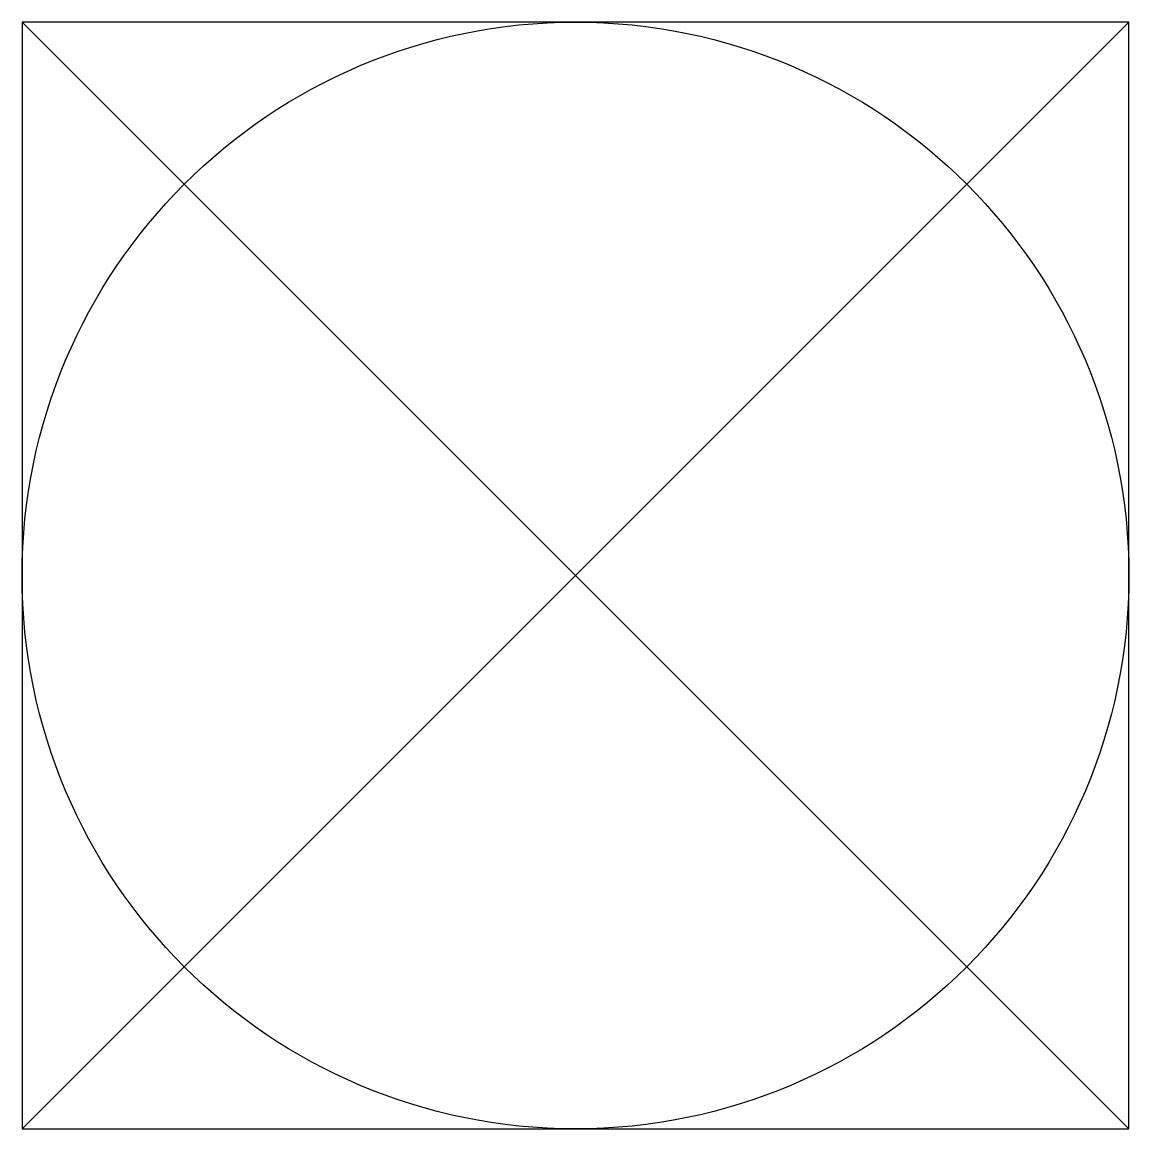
# Model space of a CAD drawing. Extents: x -1.12 to 1.12, y 0 to 2.25.
import ezdxf

# ---------------------------------------------------------------- set-up
doc = ezdxf.new("R2010")
doc.units = 0
doc.header["$LTSCALE"] = 0.2

msp = doc.modelspace()

# ---------------------------------------------------------------- linework, layer by layer
for p, q in [((-1.125, 0), (1.125, 2.25)), ((1.125, 0), (-1.125, 2.25))]:
    msp.add_line(p, q)
msp.add_lwpolyline([(-1.125, 0), (1.125, 0), (1.125, 2.25), (-1.125, 2.25)], close=True)
msp.add_circle((0, 1.125), 1.125)

doc.saveas('drawing.dxf')
